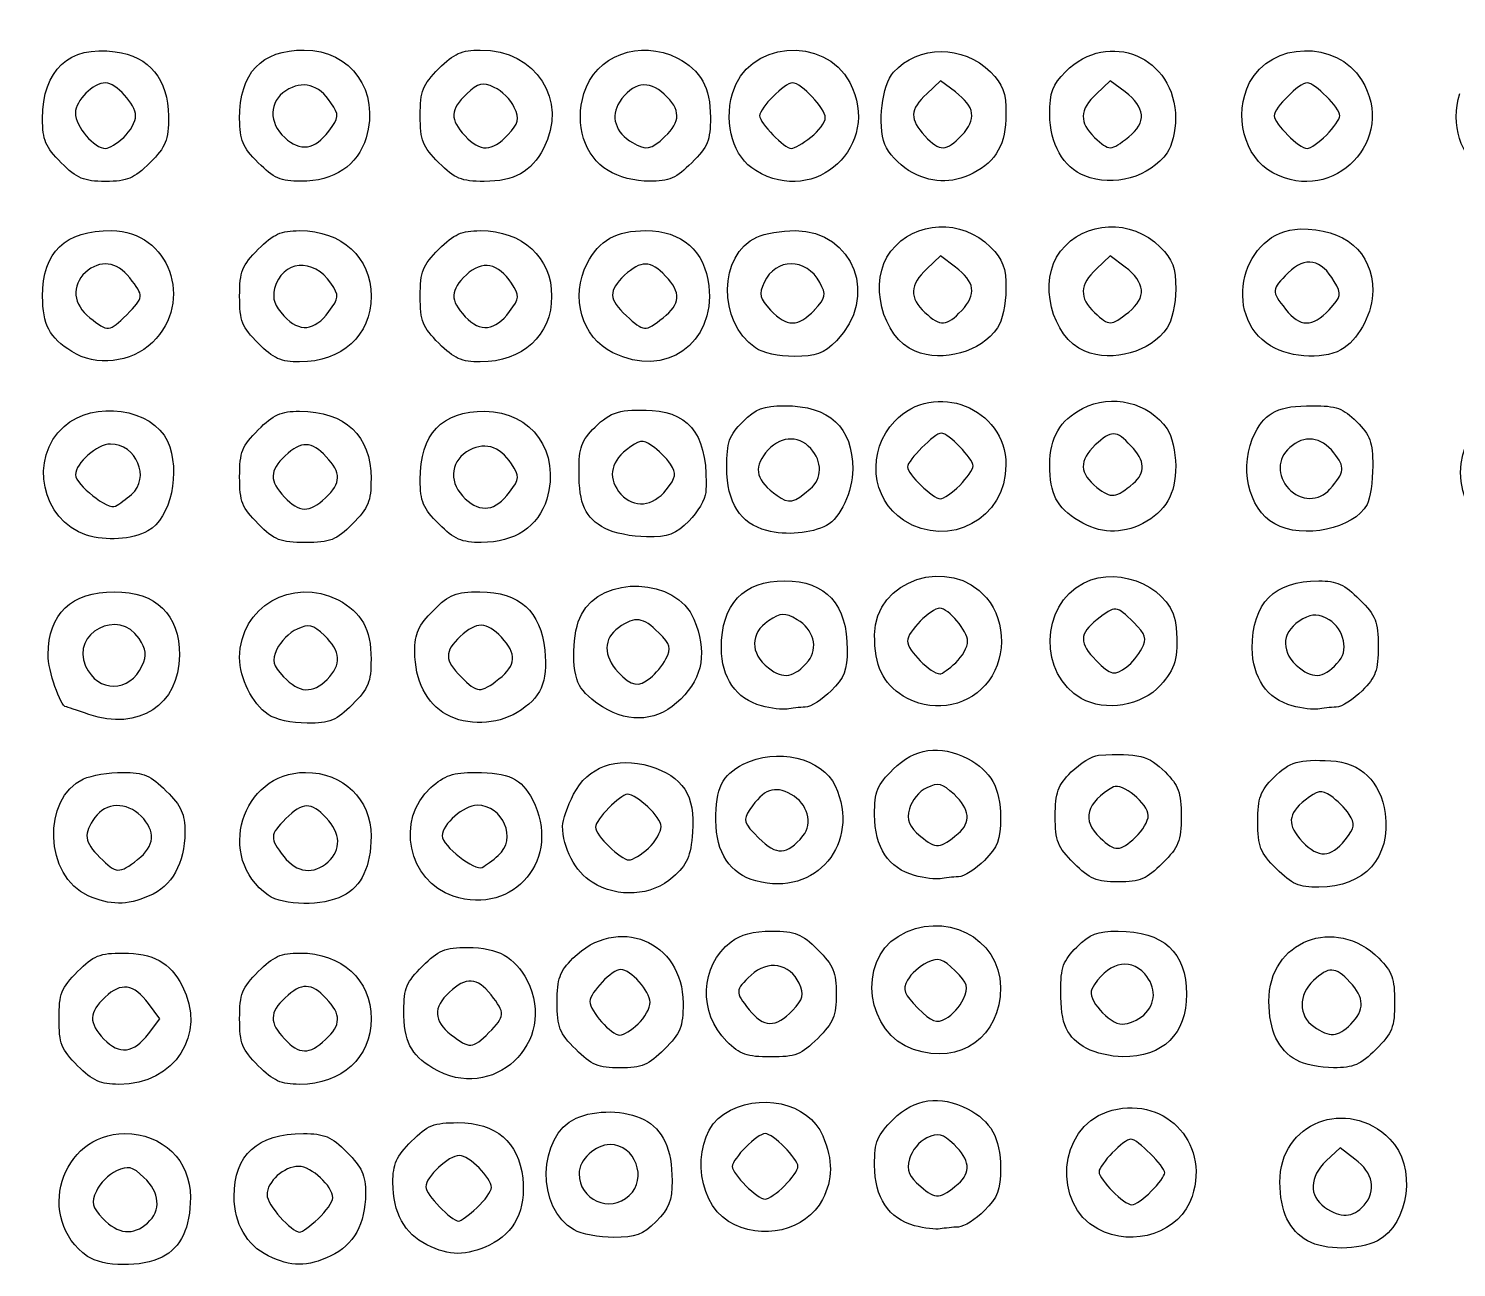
# Model space of a CAD drawing. Extents: x -1 to 2559, y 1 to 1442.
# Drawn here: x 1739.4 to 2087.2, y 440.7 to 742.6 of the extents above; entities that cross this region are included whole.
import ezdxf

# ---------------------------------------------------------------- set-up
doc = ezdxf.new("R2010")
doc.units = 0
doc.layers.get('0').update_dxf_attribs({"linetype": 'CONTINUOUS'})
doc.layers.add('IMAGE', color=7, linetype='CONTINUOUS')

# ---------------------------------------------------------------- blocks, each defined once
blk = doc.blocks.new('wave')
at = {"layer": 'IMAGE', "color": 7}
for points in [[(1062.25, -882.84), (1058.6, -880.12), (1055.25, -883.27)], [(1103.58, -882.83), (1099.93, -880.12), (1096.58, -883.27)], [(1050.86, -901.94), (1050.86, -901.94)], [(1062.25, -925.51), (1058.6, -922.79), (1055.25, -925.93)], [(1103.58, -925.5), (1099.93, -922.79), (1096.58, -925.93)], [(1027.89, -935.96), (1027.89, -935.95)], [(1026.44, -1021.43), (1026.44, -1021.43)], [(1155.82, -1021.37), (1155.82, -1021.37)], [(988.01, -1025.57), (988.01, -1025.57)], [(850.98, -1078.66), (850.98, -1078.66)], [(865.69, -1112.28), (868.42, -1108.62), (865.68, -1104.95)], [(1158.56, -1109.95), (1158.56, -1109.95)], [(1159.58, -1142.83), (1155.93, -1140.12), (1152.58, -1143.27)], [(1006.97, -1158.01), (1006.97, -1158.01)], [(933.49, -1163.72), (933.49, -1163.72)], [(1148.04, -1162.75), (1148.04, -1162.76)], [(894.83, -1166.39), (894.83, -1166.39)]]:
    blk.add_lwpolyline(points, dxfattribs=at)
for points in [[(909.63, -892.36), (909.63, -892.36)], [(953.22, -893.3), (953.22, -893.3)], [(991.48, -893.72), (991.48, -893.72)], [(1027.05, -893.85), (1027.05, -893.85)], [(1063.78, -893.4), (1063.78, -893.4)], [(1104.46, -893.8), (1104.46, -893.8)], [(1152.62, -893.34), (1152.62, -893.34)], [(859.65, -893.9), (859.65, -893.9)], [(844.43, -900.08), (844.43, -900.08)], [(892.43, -900.08), (892.43, -900.08)], [(936.43, -900.08), (936.43, -900.08)], [(977.64, -902.01), (977.64, -902.01)], [(1013.63, -902.01), (1013.63, -902.01)], [(1093.75, -903.31), (1093.75, -903.31)], [(1139.58, -902.53), (1139.58, -902.53)], [(860.38, -937.1), (860.38, -937.1)], [(909.63, -936.36), (909.63, -936.36)], [(953.63, -936.36), (953.63, -936.36)], [(991.05, -937.85), (991.05, -937.85)], [(1063.78, -936.07), (1063.78, -936.07)], [(1104.46, -936.46), (1104.46, -936.46)], [(1153.3, -935.88), (1153.3, -935.88)], [(892.43, -944.08), (892.43, -944.08)], [(936.43, -944.08), (936.43, -944.08)], [(1013.52, -945.2), (1013.52, -945.2)], [(1052.41, -945.98), (1052.41, -945.98)], [(1093.75, -945.98), (1093.75, -945.98)], [(1139.03, -944.71), (1139.03, -944.71)], [(846.98, -946.09), (846.98, -946.09)], [(978.83, -946.39), (978.83, -946.39)], [(953.63, -980.36), (953.63, -980.36)], [(991.82, -979.74), (991.82, -979.74)], [(1026.9, -979.54), (1026.9, -979.54)], [(1063.29, -978.68), (1063.29, -978.68)], [(1105.56, -978.21), (1105.56, -978.21)], [(1153.49, -979.62), (1153.49, -979.62)], [(861.56, -980.87), (861.56, -980.87)], [(908.81, -981.72), (908.81, -981.72)], [(1049.64, -987.18), (1049.64, -987.18)], [(1092.31, -987.35), (1092.31, -987.35)], [(850.59, -990.78), (850.59, -990.78)], [(892.43, -988.08), (892.43, -988.08)], [(936.43, -988.08), (936.43, -988.08)], [(976.93, -989.2), (976.93, -989.2)], [(1016.31, -989.72), (1016.31, -989.72)], [(1140.04, -988.09), (1140.04, -988.09)], [(1062.31, -1021.9), (1062.31, -1021.9)], [(864.15, -1022.59), (864.15, -1022.59)], [(909.23, -1025.95), (909.23, -1025.95)], [(951.05, -1025.85), (951.05, -1025.85)], [(1104.01, -1022.91), (1104.01, -1022.91)], [(976.31, -1032.68), (976.31, -1032.68)], [(1014.98, -1032.39), (1014.98, -1032.39)], [(1049.53, -1030.02), (1049.53, -1030.02)], [(1092.91, -1030.6), (1092.91, -1030.6)], [(1144.31, -1032.39), (1144.31, -1032.39)], [(851.18, -1034.5), (851.18, -1034.5)], [(894.85, -1034.53), (894.85, -1034.53)], [(938.25, -1034.53), (938.25, -1034.53)], [(1025.11, -1064.1), (1025.11, -1064.1)], [(1062.9, -1063.54), (1062.9, -1063.54)], [(987.48, -1067.05), (987.48, -1067.05)], [(1106.14, -1064.38), (1106.14, -1064.38)], [(1157.16, -1065.07), (1157.16, -1065.07)], [(863.05, -1069.85), (863.05, -1069.85)], [(909.46, -1070.41), (909.46, -1070.41)], [(950.9, -1068.87), (950.9, -1068.87)], [(1091.1, -1070.75), (1091.1, -1070.75)], [(1052.31, -1073.73), (1052.31, -1073.73)], [(1140.43, -1072.08), (1140.43, -1072.08)], [(973.74, -1075.4), (973.74, -1075.4)], [(1013.65, -1075.07), (1013.65, -1075.07)], [(894.85, -1078.53), (894.85, -1078.53)], [(939.94, -1078.8), (939.94, -1078.8)], [(1064.2, -1103.81), (1064.2, -1103.81)], [(1022.55, -1106.63), (1022.55, -1106.63)], [(1108.12, -1107.74), (1108.12, -1107.74)], [(865.69, -1112.28), (865.69, -1112.28)], [(948.62, -1112.01), (948.62, -1112.01)], [(984.98, -1109.9), (984.98, -1109.9)], [(908.81, -1113.72), (908.81, -1113.72)], [(969.76, -1116.08), (969.76, -1116.08)], [(1006.56, -1114.15), (1006.56, -1114.15)], [(1052.02, -1116.13), (1052.02, -1116.13)], [(1094.26, -1115.87), (1094.26, -1115.87)], [(1145.38, -1118.76), (1145.38, -1118.76)], [(848.43, -1120.08), (848.43, -1120.08)], [(892.43, -1120.08), (892.43, -1120.08)], [(934.98, -1120.68), (934.98, -1120.68)], [(1020.62, -1149.34), (1020.62, -1149.34)], [(1062.9, -1148.87), (1062.9, -1148.87)], [(1109.96, -1150.68), (1109.96, -1150.68)], [(945.7, -1154.68), (945.7, -1154.68)], [(982.79, -1151.74), (982.79, -1151.74)], [(1161.8, -1154.06), (1161.8, -1154.06)], [(907.04, -1157.35), (907.04, -1157.35)], [(865.46, -1158.41), (865.46, -1158.41)], [(969.38, -1160.09), (969.38, -1160.09)], [(1052.31, -1159.06), (1052.31, -1159.06)], [(1096.91, -1159.86), (1096.91, -1159.86)], [(850.85, -1166.53), (850.85, -1166.53)]]:
    blk.add_lwpolyline(points, close=True, dxfattribs=at)
for points in [[(1007.91, -883.22), (1011.32, -870.58), (1030.46, -868.81), (1036.54, -880.57)], [(1089.06, -877.91), (1099.59, -867.39), (1115.88, -874.31), (1115.89, -889.32)], [(839.9, -889.35), (839.9, -877.42), (846.3, -871.51), (857.59, -873.03)], [(887.9, -889.35), (887.9, -878.14), (893.1, -872.61), (903.63, -872.62)], [(903.63, -872.62), (915.05, -872.63), (922.11, -882.64), (918.7, -894.01)], [(936.43, -877.15), (940.13, -873.45), (941.98, -872.62), (946.5, -872.62)], [(946.5, -872.62), (960.15, -872.62), (967.99, -884.83), (961.9, -896.6)], [(971.76, -883.22), (974.52, -874), (985.41, -869.88), (994.55, -874.61)], [(1047.17, -878.02), (1053.19, -871.37), (1064.15, -871.33), (1070.76, -877.94)], [(1133.92, -880.57), (1139.13, -870.49), (1155.14, -870.09), (1161.19, -879.89)], [(857.59, -873.03), (865.89, -874.14), (870.56, -879.81), (870.56, -888.77)], [(994.55, -874.61), (1000.27, -877.57), (1002.56, -881.7), (1002.56, -889.05)], [(910.14, -885.46), (907.2, -880.98), (903.18, -879.91), (899.16, -882.54)], [(931.9, -888.62), (931.9, -882.51), (932.44, -881.14), (936.43, -877.15)], [(991.34, -883.39), (987.55, -879.82), (983.56, -880.52), (980.43, -885.29)], [(1045.08, -895.62), (1043.21, -890.76), (1044.35, -881.13), (1047.17, -878.02)], [(1070.76, -877.94), (1073.9, -881.08), (1074.56, -882.88), (1074.56, -888.22)], [(1085.23, -888.33), (1085.23, -882.86), (1085.88, -881.1), (1089.06, -877.91)], [(1161.19, -879.89), (1170.08, -894.27), (1154.48, -910.61), (1139.58, -902.53)], [(855.28, -880.62), (852.19, -880.62), (847.9, -884.9), (847.9, -887.97)], [(862.56, -888.62), (862.56, -885.91), (857.74, -880.62), (855.28, -880.62)], [(899.16, -882.54), (895.04, -885.24), (894.91, -890.26), (898.87, -893.95)], [(943.22, -883.29), (939.14, -887.13), (939.04, -889.53), (942.8, -893.53)], [(949.9, -881.71), (947, -880.39), (946.08, -880.61), (943.22, -883.29)], [(954.8, -886.61), (953.96, -884.76), (951.75, -882.55), (949.9, -881.71)], [(977.64, -902.01), (971.89, -898.51), (969.48, -890.81), (971.76, -883.22)], [(991.48, -893.72), (995.42, -890.02), (995.38, -887.18), (991.34, -883.39)], [(1013.63, -902.01), (1008.12, -898.64), (1005.81, -891.05), (1007.91, -883.22)], [(1036.54, -880.57), (1044.41, -895.79), (1028.25, -910.92), (1013.63, -902.01)], [(1022.56, -880.62), (1020.68, -880.62), (1014.56, -886.73), (1014.56, -888.62)], [(1030.56, -889.13), (1030.56, -886.85), (1024.71, -880.62), (1022.56, -880.62)], [(1055.25, -883.27), (1051.14, -887.13), (1051.03, -889.52), (1054.8, -893.53)], [(1063.78, -893.4), (1067.48, -889.47), (1067.04, -886.42), (1062.25, -882.84)], [(1096.58, -883.27), (1092.46, -887.14), (1092.33, -890.34), (1096.15, -893.9)], [(1104.46, -893.8), (1108.87, -890.33), (1108.56, -886.54), (1103.58, -882.83)], [(1139.58, -902.53), (1132.51, -898.69), (1129.86, -888.42), (1133.92, -880.57)], [(1147.9, -880.62), (1146.01, -880.62), (1139.9, -886.73), (1139.9, -888.62)], [(1155.9, -888.62), (1155.9, -886.73), (1149.78, -880.62), (1147.9, -880.62)], [(1190.97, -902.01), (1185.23, -898.51), (1182.82, -890.81), (1185.09, -883.22)], [(909.63, -892.36), (912.14, -888.99), (912.17, -888.56), (910.14, -885.46)], [(953.22, -893.3), (955.91, -890.43), (956.12, -889.51), (954.8, -886.61)], [(980.43, -885.29), (978.14, -888.8), (979.39, -892.74), (983.58, -895.18)], [(844.43, -900.08), (840.57, -896.23), (839.9, -894.62), (839.9, -889.35)], [(847.9, -887.97), (847.9, -891.22), (852.48, -896.62), (855.23, -896.62)], [(859.65, -893.9), (861.25, -892.4), (862.56, -890.03), (862.56, -888.62)], [(870.56, -888.77), (870.56, -894.7), (870, -896.12), (866.03, -900.08)], [(892.43, -900.08), (888.57, -896.23), (887.9, -894.62), (887.9, -889.35)], [(936.43, -900.08), (932.44, -896.09), (931.9, -894.72), (931.9, -888.62)], [(1002.56, -889.05), (1002.56, -894.66), (1001.95, -896.17), (998.03, -900.08)], [(1014.56, -888.62), (1014.56, -890.37), (1020.62, -896.62), (1022.32, -896.62)], [(1027.05, -893.85), (1028.98, -892.33), (1030.56, -890.21), (1030.56, -889.13)], [(1074.56, -888.22), (1074.56, -895.53), (1072.26, -899.67), (1066.55, -902.62)], [(1093.75, -903.31), (1088.49, -901.19), (1085.23, -895.45), (1085.23, -888.33)], [(1115.89, -889.32), (1115.89, -892.27), (1114.96, -896.03), (1113.82, -897.66)], [(1139.9, -888.62), (1139.9, -890.5), (1146.01, -896.62), (1147.9, -896.62)], [(1152.62, -893.34), (1154.42, -891.54), (1155.9, -889.42), (1155.9, -888.62)], [(898.87, -893.95), (902.64, -897.46), (906.23, -896.93), (909.63, -892.36)], [(942.8, -893.53), (946.52, -897.49), (949.33, -897.43), (953.22, -893.3)], [(983.58, -895.18), (986.95, -897.15), (988.04, -896.94), (991.48, -893.72)], [(1022.32, -896.62), (1022.99, -896.62), (1025.12, -895.37), (1027.05, -893.85)], [(1054.8, -893.53), (1058.46, -897.43), (1060.02, -897.41), (1063.78, -893.4)], [(1096.15, -893.9), (1099.77, -897.27), (1100.05, -897.26), (1104.46, -893.8)], [(1147.9, -896.62), (1148.7, -896.62), (1150.82, -895.14), (1152.62, -893.34)], [(855.23, -896.62), (856.05, -896.62), (858.04, -895.39), (859.65, -893.9)], [(918.7, -894.01), (916.68, -900.76), (910.9, -904.6), (902.76, -904.61)], [(961.9, -896.6), (958.95, -902.32), (954.81, -904.62), (947.47, -904.62)], [(1050.86, -901.94), (1048.46, -900.48), (1045.86, -897.63), (1045.08, -895.62)], [(855.23, -904.62), (849.88, -904.62), (848.3, -903.95), (844.43, -900.08)], [(866.03, -900.08), (862.16, -903.95), (860.58, -904.62), (855.23, -904.62)], [(902.76, -904.61), (897.94, -904.61), (896.2, -903.85), (892.43, -900.08)], [(947.47, -904.62), (941.85, -904.62), (940.35, -904), (936.43, -900.08)], [(998.03, -900.08), (994.26, -903.85), (992.52, -904.62), (987.7, -904.61)], [(1113.82, -897.66), (1109.67, -903.58), (1100.68, -906.11), (1093.75, -903.31)], [(987.7, -904.61), (984.3, -904.61), (980.13, -903.53), (977.64, -902.01)], [(1066.55, -902.62), (1061.29, -905.34), (1056.07, -905.12), (1050.86, -901.94)], [(1046.52, -921.64), (1052.46, -914.09), (1063.77, -913.61), (1070.76, -920.61)], [(1087.85, -921.64), (1093.79, -914.09), (1105.1, -913.61), (1112.1, -920.61)], [(839.9, -932.64), (839.9, -921.76), (845.3, -916.62), (856.73, -916.62)], [(856.73, -916.62), (870.66, -916.62), (876.98, -933.97), (866.65, -943.87)], [(892.43, -921.15), (896.13, -917.45), (897.98, -916.62), (902.5, -916.62)], [(902.5, -916.62), (912.84, -916.62), (919.9, -923.1), (919.9, -932.62)], [(936.43, -921.15), (940.13, -917.45), (941.98, -916.62), (946.5, -916.62)], [(946.5, -916.62), (956.84, -916.62), (963.9, -923.1), (963.9, -932.62)], [(972.56, -924.63), (975.49, -918.95), (979.66, -916.62), (986.84, -916.62)], [(986.84, -916.62), (995.62, -916.62), (1001.21, -921.53), (1002.18, -930.1)], [(1013.52, -945.2), (1004.3, -938.74), (1004.51, -922.47), (1013.86, -918.21)], [(1013.86, -918.21), (1015.78, -917.33), (1019.98, -916.62), (1023.19, -916.62)], [(1023.19, -916.62), (1037.51, -916.62), (1043.68, -933.04), (1033.26, -943.45)], [(1139.03, -944.71), (1126.86, -937.29), (1132.1, -916.53), (1146.22, -916.22)], [(1146.22, -916.22), (1157.01, -915.98), (1163.9, -921.85), (1163.9, -931.28)], [(887.9, -932.62), (887.9, -926.51), (888.44, -925.14), (892.43, -921.15)], [(931.9, -932.62), (931.9, -926.51), (932.44, -925.14), (936.43, -921.15)], [(1052.41, -945.98), (1044.3, -942.7), (1040.92, -928.76), (1046.52, -921.64)], [(1070.76, -920.61), (1073.9, -923.74), (1074.56, -925.55), (1074.56, -930.88)], [(1093.75, -945.98), (1085.63, -942.7), (1082.26, -928.76), (1087.85, -921.64)], [(1112.1, -920.61), (1115.23, -923.74), (1115.9, -925.55), (1115.9, -930.88)], [(861.13, -928.13), (857.97, -924.11), (853.88, -923.62), (850.33, -926.82)], [(910.14, -929.46), (905.99, -923.14), (898.14, -923.86), (896.42, -930.73)], [(954.14, -929.46), (950.9, -924.52), (946.96, -923.78), (943.12, -927.39)], [(978.83, -946.39), (971.17, -942.61), (968.34, -932.79), (972.56, -924.63)], [(991.66, -927.7), (988.05, -923.85), (985.59, -923.81), (981.65, -927.51)], [(1029.21, -929.25), (1025.95, -923.16), (1018.44, -923.16), (1015.66, -929.26)], [(1154.53, -929.02), (1151.43, -923.58), (1147.4, -922.81), (1143.33, -926.88)], [(850.33, -926.82), (846.86, -929.97), (847.31, -934.63), (851.41, -937.85)], [(860.38, -937.1), (864.61, -932.87), (864.64, -932.58), (861.13, -928.13)], [(943.12, -927.39), (939.12, -931.14), (939.06, -933.55), (942.85, -937.59)], [(981.65, -927.51), (977.66, -931.26), (977.76, -933.33), (982.09, -937.35)], [(991.05, -937.85), (995.32, -934.49), (995.49, -931.77), (991.66, -927.7)], [(1055.25, -925.93), (1051.13, -929.8), (1051, -933.01), (1054.81, -936.56)], [(1063.78, -936.07), (1067.48, -932.13), (1067.04, -929.08), (1062.25, -925.51)], [(1096.58, -925.93), (1092.46, -929.8), (1092.33, -933.01), (1096.15, -936.56)], [(1104.46, -936.46), (1108.87, -932.99), (1108.56, -929.21), (1103.58, -925.5)], [(1143.33, -926.88), (1139.19, -931.02), (1139.16, -931.32), (1142.66, -935.77)], [(896.42, -930.73), (895.79, -933.2), (896.4, -934.98), (898.68, -937.41)], [(909.63, -936.36), (912.14, -932.99), (912.17, -932.56), (910.14, -929.46)], [(953.63, -936.36), (956.14, -932.99), (956.17, -932.56), (954.14, -929.46)], [(1002.18, -930.1), (1003.76, -944.19), (991.59, -952.67), (978.83, -946.39)], [(1015.66, -929.26), (1014.33, -932.18), (1014.55, -933.1), (1017.24, -935.97)], [(1027.89, -935.95), (1030.71, -932.95), (1030.84, -932.3), (1029.21, -929.25)], [(1074.56, -930.88), (1074.56, -934.59), (1073.67, -938.63), (1072.48, -940.33)], [(1115.9, -930.88), (1115.9, -934.59), (1115.01, -938.63), (1113.82, -940.33)], [(1153.3, -935.88), (1156.27, -932.72), (1156.35, -932.22), (1154.53, -929.02)], [(1163.9, -931.28), (1163.9, -936.4), (1160.87, -942.45), (1156.94, -945.2)], [(846.98, -946.09), (841.58, -942.7), (839.9, -939.5), (839.9, -932.64)], [(892.43, -944.08), (888.44, -940.09), (887.9, -938.72), (887.9, -932.62)], [(919.9, -932.62), (919.9, -942.13), (912.84, -948.62), (902.5, -948.62)], [(936.43, -944.08), (932.44, -940.09), (931.9, -938.72), (931.9, -932.62)], [(963.9, -932.62), (963.9, -942.13), (956.84, -948.62), (946.5, -948.62)], [(851.41, -937.85), (855.86, -941.36), (856.15, -941.33), (860.38, -937.1)], [(898.68, -937.41), (902.49, -941.46), (906.1, -941.11), (909.63, -936.36)], [(942.85, -937.59), (946.5, -941.47), (950.14, -941.06), (953.63, -936.36)], [(982.09, -937.35), (986.37, -941.31), (986.63, -941.33), (991.05, -937.85)], [(1017.24, -935.97), (1021.19, -940.16), (1023.94, -940.16), (1027.89, -935.96)], [(1054.81, -936.56), (1058.58, -940.07), (1060.1, -939.99), (1063.78, -936.07)], [(1096.15, -936.56), (1099.77, -939.93), (1100.05, -939.93), (1104.46, -936.46)], [(1142.66, -935.77), (1146.14, -940.19), (1149.22, -940.22), (1153.3, -935.88)], [(1072.48, -940.33), (1068.33, -946.25), (1059.35, -948.78), (1052.41, -945.98)], [(1113.82, -940.33), (1109.67, -946.25), (1100.68, -948.78), (1093.75, -945.98)], [(866.65, -943.87), (861.44, -948.86), (852.92, -949.82), (846.98, -946.09)], [(902.5, -948.62), (897.98, -948.62), (896.13, -947.78), (892.43, -944.08)], [(946.5, -948.62), (941.98, -948.62), (940.13, -947.78), (936.43, -944.08)], [(1022.96, -947.28), (1019.26, -947.28), (1015.22, -946.39), (1013.52, -945.2)], [(1033.26, -943.45), (1030.1, -946.62), (1028.31, -947.28), (1022.96, -947.28)], [(1156.94, -945.2), (1152.88, -948.05), (1144.11, -947.81), (1139.03, -944.71)], [(1047.49, -963.01), (1057.13, -952.95), (1074.54, -959.82), (1074.56, -973.68)], [(1093.24, -959.94), (1100.32, -956.28), (1109.29, -958.44), (1113.82, -964.9)], [(845.12, -964.33), (852.33, -957.88), (866.66, -959.92), (870.3, -967.91)], [(1010.46, -963.18), (1013.65, -960), (1015.49, -959.28), (1020.53, -959.28)], [(1020.53, -959.28), (1031.6, -959.28), (1037.23, -964.5), (1037.23, -974.74)], [(1085.23, -973.67), (1085.23, -967.05), (1087.71, -962.81), (1093.24, -959.94)], [(1135.24, -965.92), (1137.92, -960.75), (1141.01, -959.28), (1149.24, -959.28)], [(1149.24, -959.28), (1155.05, -959.28), (1156.7, -959.88), (1160, -963.18)], [(892.43, -965.15), (896.13, -961.45), (897.98, -960.62), (902.5, -960.62)], [(902.5, -960.62), (913.59, -960.62), (919.9, -966.57), (919.9, -977.05)], [(931.9, -977.35), (931.9, -966.14), (937.1, -960.61), (947.63, -960.62)], [(947.63, -960.62), (959.05, -960.63), (966.11, -970.64), (962.7, -982.01)], [(974.46, -964.51), (978.26, -960.71), (980.6, -960.03), (988.35, -960.44)], [(988.35, -960.44), (997.99, -960.97), (1002.21, -967.4), (1001.42, -980.39)], [(1006.56, -974.33), (1006.56, -968.09), (1007.11, -966.53), (1010.46, -963.18)], [(1049.64, -987.18), (1041.64, -982.05), (1040.58, -970.22), (1047.49, -963.01)], [(1160, -963.18), (1163.3, -966.48), (1163.9, -968.13), (1163.9, -973.93)], [(1192.19, -989.2), (1181.48, -981.7), (1183.72, -964.11), (1195.83, -960.48)], [(850.59, -990.78), (839.61, -987.2), (836.48, -972.05), (845.12, -964.33)], [(887.9, -976.62), (887.9, -970.51), (888.44, -969.14), (892.43, -965.15)], [(970.56, -975.27), (970.56, -969.47), (971.16, -967.81), (974.46, -964.51)], [(1027.02, -969.72), (1023.89, -966.26), (1019.22, -966.7), (1016.02, -970.76)], [(1058.81, -965.95), (1057.23, -965.95), (1050.56, -972.62), (1050.56, -974.19)], [(1066.56, -973.95), (1066.56, -972.19), (1060.51, -965.95), (1058.81, -965.95)], [(1105, -969.04), (1101.41, -965.21), (1100.21, -965.19), (1096.32, -968.85)], [(1113.82, -964.9), (1114.96, -966.54), (1115.9, -970.6), (1115.9, -973.95)], [(1140.04, -988.09), (1133.5, -984.46), (1131.18, -973.78), (1135.24, -965.92)], [(1154.45, -970.77), (1151.31, -966.78), (1147.2, -966.29), (1143.67, -969.49)], [(856.41, -968.62), (853.2, -968.62), (847.9, -973.27), (847.9, -976.08)], [(861.56, -980.87), (866.22, -976.87), (862.75, -968.62), (856.41, -968.62)], [(870.3, -967.91), (873.63, -975.21), (871.11, -986.8), (865.55, -989.78)], [(909, -971.7), (905.38, -967.85), (902.93, -967.81), (898.98, -971.51)], [(954.14, -973.46), (951.2, -968.98), (947.18, -967.91), (943.16, -970.54)], [(982.11, -970.02), (978.06, -973.2), (977.56, -977.29), (980.77, -980.84)], [(988.34, -969.02), (986, -967.47), (985.18, -967.6), (982.11, -970.02)], [(992.82, -973.5), (991.84, -972.02), (989.82, -970.01), (988.34, -969.02)], [(1026.9, -979.54), (1029.83, -977.02), (1029.89, -972.88), (1027.02, -969.72)], [(1096.32, -968.85), (1092.29, -972.63), (1092.41, -975.78), (1096.72, -979.17)], [(1105.56, -978.21), (1108.68, -975.53), (1108.5, -972.77), (1105, -969.04)], [(1143.67, -969.49), (1140.64, -972.23), (1140.54, -976.31), (1143.44, -979.51)], [(898.98, -971.51), (895.14, -975.13), (895.09, -977.59), (898.8, -981.53)], [(908.81, -981.72), (912.66, -978.1), (912.7, -975.65), (909, -971.7)], [(943.16, -970.54), (939.04, -973.24), (938.91, -978.26), (942.87, -981.95)], [(953.63, -980.36), (956.14, -976.99), (956.17, -976.56), (954.14, -973.46)], [(991.82, -979.74), (994.24, -976.66), (994.38, -975.84), (992.82, -973.5)], [(1016.02, -970.76), (1012.96, -974.65), (1013.76, -977.63), (1018.79, -981.16)], [(1074.56, -973.68), (1074.57, -986.79), (1060.73, -994.28), (1049.64, -987.18)], [(1092.31, -987.35), (1086.87, -984.03), (1085.23, -980.86), (1085.23, -973.67)], [(1153.49, -979.62), (1157.11, -975.4), (1157.23, -974.3), (1154.45, -970.77)], [(847.9, -976.08), (847.9, -978.51), (855.88, -984.77), (857.68, -983.76)], [(892.43, -988.08), (888.44, -984.09), (887.9, -982.72), (887.9, -976.62)], [(919.9, -977.05), (919.9, -982.66), (919.28, -984.17), (915.36, -988.08)], [(936.43, -988.08), (932.57, -984.23), (931.9, -982.62), (931.9, -977.35)], [(976.93, -989.2), (972.01, -986.53), (970.56, -983.37), (970.56, -975.27)], [(1016.31, -989.72), (1009.77, -987.97), (1006.56, -982.91), (1006.56, -974.33)], [(1037.23, -974.74), (1037.23, -980.16), (1034.22, -986.66), (1030.88, -988.44)], [(1050.56, -974.19), (1050.56, -975.9), (1056.81, -981.95), (1058.56, -981.95)], [(1063.29, -978.68), (1065.09, -976.88), (1066.56, -974.75), (1066.56, -973.95)], [(1115.9, -973.95), (1115.9, -980.84), (1113.48, -985.06), (1107.88, -987.96)], [(1163.9, -973.93), (1163.9, -977.71), (1163.28, -981.95), (1162.52, -983.36)], [(942.87, -981.95), (946.64, -985.46), (950.23, -984.93), (953.63, -980.36)], [(980.77, -980.84), (983.93, -984.33), (988.58, -983.87), (991.82, -979.74)], [(1001.42, -980.39), (1001.31, -982.09), (999.48, -985.24), (997.33, -987.39)], [(1018.79, -981.16), (1021.74, -983.23), (1022.86, -983), (1026.9, -979.54)], [(1058.56, -981.95), (1059.36, -981.95), (1061.49, -980.48), (1063.29, -978.68)], [(1096.72, -979.17), (1100.25, -981.94), (1101.35, -981.82), (1105.56, -978.21)], [(1143.44, -979.51), (1146.23, -982.59), (1150.89, -982.64), (1153.49, -979.62)], [(857.68, -983.76), (858.53, -983.27), (860.28, -981.98), (861.56, -980.87)], [(898.8, -981.53), (902.41, -985.38), (904.87, -985.42), (908.81, -981.72)], [(962.7, -982.01), (960.68, -988.76), (954.9, -992.6), (946.76, -992.61)], [(1162.52, -983.36), (1159.37, -989.26), (1146.89, -991.88), (1140.04, -988.09)], [(997.33, -987.39), (994.08, -990.64), (992.37, -991.27), (987, -991.23)], [(1107.88, -987.96), (1102.66, -990.66), (1097.41, -990.45), (1092.31, -987.35)], [(865.55, -989.78), (861.54, -991.92), (855.36, -992.34), (850.59, -990.78)], [(903.9, -992.62), (897.79, -992.62), (896.42, -992.08), (892.43, -988.08)], [(915.36, -988.08), (911.37, -992.08), (910, -992.62), (903.9, -992.62)], [(946.76, -992.61), (941.94, -992.61), (940.2, -991.85), (936.43, -988.08)], [(987, -991.23), (983.46, -991.2), (978.93, -990.29), (976.93, -989.2)], [(1030.88, -988.44), (1027.2, -990.41), (1020.93, -990.96), (1016.31, -989.72)], [(1042.56, -1015.09), (1042.56, -1001.72), (1061.01, -995.63), (1069.82, -1006.1)], [(1093.47, -1002.49), (1102.5, -997.82), (1115.54, -1004.05), (1116.05, -1013.28)], [(887.9, -1020.62), (887.9, -1008.34), (900.73, -1000.84), (911.88, -1006.61)], [(971.13, -1010.14), (976.17, -1000.4), (994.36, -1001.14), (998.55, -1011.26)], [(841.23, -1019.95), (841.23, -1010.02), (846.91, -1004.62), (857.36, -1004.62)], [(857.36, -1004.62), (867.59, -1004.62), (873.23, -1010.11), (873.23, -1020.08)], [(935.1, -1009.15), (939.06, -1005.18), (940.48, -1004.62), (946.41, -1004.62)], [(946.41, -1004.62), (956, -1004.62), (961.31, -1009.39), (962.22, -1018.83)], [(1005.23, -1018.37), (1005.23, -1007.59), (1010.54, -1001.95), (1020.69, -1001.95)], [(1020.69, -1001.95), (1030.73, -1001.95), (1035.9, -1007.67), (1035.9, -1018.78)], [(1092.91, -1030.6), (1082.58, -1024.78), (1082.91, -1007.95), (1093.47, -1002.49)], [(1134.56, -1018.37), (1134.56, -1007.31), (1139.85, -1001.95), (1150.76, -1001.95)], [(1150.76, -1001.95), (1155.13, -1001.95), (1157.03, -1002.82), (1160.7, -1006.48)], [(863.39, -1016), (858.5, -1008.54), (846.68, -1014.62), (850.36, -1022.71)], [(911.88, -1006.61), (917.6, -1009.57), (919.9, -1013.7), (919.9, -1021.05)], [(1058.49, -1008.62), (1056.28, -1008.62), (1050.56, -1014.38), (1050.56, -1016.62)], [(1065.23, -1016.62), (1065.23, -1014.22), (1060.51, -1008.62), (1058.49, -1008.62)], [(1069.82, -1006.1), (1074.78, -1012), (1074.65, -1021.66), (1069.52, -1027.39)], [(1105.68, -1012.1), (1101.49, -1007.9), (1101.19, -1007.88), (1096.74, -1011.38)], [(1160.7, -1006.48), (1164.68, -1010.47), (1165.23, -1011.85), (1165.23, -1017.92)], [(930.56, -1019.22), (930.56, -1014.7), (931.4, -1012.85), (935.1, -1009.15)], [(951.66, -1015.7), (948.05, -1011.85), (945.59, -1011.81), (941.65, -1015.51)], [(970.65, -1027.44), (968.64, -1023.68), (968.89, -1014.47), (971.13, -1010.14)], [(990.01, -1014.61), (986.14, -1010.74), (984.27, -1010.5), (980.19, -1013.36)], [(998.55, -1011.26), (1001.8, -1019.09), (1000.78, -1025.33), (995.36, -1030.75)], [(1016.72, -1011.73), (1012.16, -1014.71), (1012.16, -1019.58), (1016.7, -1023.16)], [(1023.72, -1011.41), (1020.57, -1009.65), (1019.84, -1009.68), (1016.72, -1011.73)], [(1026.44, -1021.43), (1028.96, -1018.4), (1027.65, -1013.61), (1023.72, -1011.41)], [(1096.74, -1011.38), (1092.37, -1014.82), (1092.32, -1017.16), (1096.5, -1021.34)], [(1107.65, -1018.43), (1108.93, -1016.01), (1108.64, -1015.05), (1105.68, -1012.1)], [(1145.95, -1011.79), (1141.5, -1014.71), (1141.53, -1019.61), (1146.04, -1023.16)], [(1152.58, -1011.05), (1150, -1009.87), (1148.65, -1010.02), (1145.95, -1011.79)], [(1155.82, -1021.37), (1158.24, -1018.46), (1156.47, -1012.82), (1152.58, -1011.05)], [(901.89, -1013.71), (900.04, -1014.55), (897.83, -1016.76), (896.99, -1018.61)], [(908.58, -1015.29), (905.72, -1012.61), (904.79, -1012.39), (901.89, -1013.71)], [(909.23, -1025.95), (912.79, -1022.38), (912.59, -1019.07), (908.58, -1015.29)], [(941.65, -1015.51), (937.72, -1019.2), (937.76, -1021.27), (941.84, -1025.34)], [(980.19, -1013.36), (976.44, -1015.99), (976.41, -1020.24), (980.13, -1024.2)], [(991.73, -1020.94), (993.12, -1018.33), (992.89, -1017.49), (990.01, -1014.61)], [(1049.53, -1030.02), (1044.51, -1026.87), (1042.56, -1022.69), (1042.56, -1015.09)], [(1116.05, -1013.28), (1116.48, -1021.02), (1115.86, -1023.28), (1112.19, -1027.39)], [(864.15, -1022.59), (865.3, -1020.06), (865.14, -1018.68), (863.39, -1016)], [(896.99, -1018.61), (895.67, -1021.51), (895.89, -1022.43), (898.58, -1025.3)], [(951.05, -1025.85), (955.32, -1022.49), (955.49, -1019.77), (951.66, -1015.7)], [(962.22, -1018.83), (962.98, -1026.77), (961.35, -1030.43), (955.48, -1034.02)], [(1014.98, -1032.39), (1008.88, -1030.75), (1005.23, -1025.5), (1005.23, -1018.37)], [(1035.9, -1018.78), (1035.9, -1023.68), (1035.16, -1025.56), (1032, -1028.72)], [(1050.56, -1016.62), (1050.56, -1018.85), (1056.28, -1024.62), (1058.49, -1024.62)], [(1062.31, -1021.9), (1063.92, -1020.4), (1065.23, -1018.03), (1065.23, -1016.62)], [(1104.01, -1022.91), (1105.18, -1022.01), (1106.81, -1020), (1107.65, -1018.43)], [(1144.31, -1032.39), (1138.21, -1030.75), (1134.56, -1025.5), (1134.56, -1018.37)], [(1165.23, -1017.92), (1165.23, -1023.77), (1164.64, -1025.41), (1161.33, -1028.72)], [(845.6, -1032.64), (844.25, -1032.54), (841.23, -1023.78), (841.23, -1019.95)], [(873.23, -1020.08), (873.23, -1032.13), (863.21, -1038.68), (851.18, -1034.5)], [(894.85, -1034.53), (890.92, -1031.78), (887.9, -1025.73), (887.9, -1020.62)], [(919.9, -1021.05), (919.9, -1026.66), (919.28, -1028.17), (915.36, -1032.08)], [(938.25, -1034.53), (933.49, -1031.95), (930.56, -1026.12), (930.56, -1019.22)], [(988.01, -1025.57), (989.18, -1024.68), (990.85, -1022.6), (991.73, -1020.94)], [(1016.7, -1023.16), (1020.34, -1026.02), (1023.03, -1025.54), (1026.44, -1021.43)], [(1058.49, -1024.62), (1058.99, -1024.62), (1060.71, -1023.39), (1062.31, -1021.9)], [(1096.5, -1021.34), (1100.19, -1025.03), (1101.02, -1025.2), (1104.01, -1022.91)], [(1146.04, -1023.16), (1149.69, -1026.03), (1152.36, -1025.54), (1155.82, -1021.37)], [(850.36, -1022.71), (853.37, -1029.3), (861.13, -1029.23), (864.15, -1022.59)], [(898.58, -1025.3), (902.35, -1029.31), (905.67, -1029.51), (909.23, -1025.95)], [(941.84, -1025.34), (945.82, -1029.32), (946.58, -1029.36), (951.05, -1025.85)], [(980.13, -1024.2), (983.38, -1027.66), (984.94, -1027.93), (988.01, -1025.57)], [(976.31, -1032.68), (973.98, -1031.26), (971.43, -1028.9), (970.65, -1027.44)], [(1032, -1028.72), (1029.86, -1030.86), (1027.01, -1032.66), (1025.67, -1032.72)], [(1069.52, -1027.39), (1064.59, -1032.91), (1055.95, -1034.05), (1049.53, -1030.02)], [(1112.19, -1027.39), (1107.68, -1032.43), (1098.79, -1033.91), (1092.91, -1030.6)], [(1161.33, -1028.72), (1159.19, -1030.86), (1156.34, -1032.66), (1155, -1032.72)], [(851.18, -1034.5), (848.28, -1033.48), (845.76, -1032.65), (845.6, -1032.64)], [(915.36, -1032.08), (911.45, -1036), (909.94, -1036.62), (904.33, -1036.62)], [(995.36, -1030.75), (989.98, -1036.13), (983.12, -1036.83), (976.31, -1032.68)], [(1021.23, -1033.18), (1020.13, -1033.37), (1017.32, -1033.02), (1014.98, -1032.39)], [(1025.67, -1032.72), (1024.33, -1032.77), (1022.33, -1032.98), (1021.23, -1033.18)], [(1150.56, -1033.18), (1149.46, -1033.37), (1146.65, -1033.02), (1144.31, -1032.39)], [(1155, -1032.72), (1153.66, -1032.77), (1151.66, -1032.98), (1150.56, -1033.18)], [(904.33, -1036.62), (900.59, -1036.62), (896.56, -1035.73), (894.85, -1034.53)], [(955.48, -1034.02), (950.46, -1037.08), (943.33, -1037.29), (938.25, -1034.53)], [(1010.54, -1046.63), (1018.6, -1042.46), (1029.87, -1045.11), (1032.97, -1051.91)], [(1047.1, -1047.82), (1052.23, -1042.68), (1058.5, -1041.8), (1065.22, -1045.27)], [(969.23, -1053.95), (972.64, -1047.26), (979.69, -1044.67), (987.83, -1047.1)], [(1003.9, -1060.35), (1003.9, -1052.4), (1005.4, -1049.28), (1010.54, -1046.63)], [(1065.22, -1045.27), (1070.93, -1048.23), (1073.23, -1052.37), (1073.23, -1059.68)], [(1090.46, -1048.51), (1092.6, -1046.37), (1095.6, -1044.54), (1097.13, -1044.45)], [(1097.13, -1044.45), (1106.91, -1043.86), (1109.27, -1044.46), (1113.33, -1048.51)], [(1139.79, -1049.85), (1143.6, -1046.04), (1145.94, -1045.36), (1153.68, -1045.78)], [(1153.68, -1045.78), (1161.01, -1046.17), (1165.82, -1050.84), (1166.92, -1058.62)], [(850.98, -1078.66), (840.39, -1074.06), (839.63, -1054.87), (849.86, -1050.21)], [(849.86, -1050.21), (851.78, -1049.33), (856.09, -1048.62), (859.43, -1048.62)], [(859.43, -1048.62), (864.55, -1048.62), (866.2, -1049.32), (870.03, -1053.15)], [(894.85, -1078.53), (881.96, -1069.5), (888.27, -1048.62), (903.9, -1048.62)], [(903.9, -1048.62), (913.21, -1048.62), (919.9, -1055.12), (919.9, -1064.18)], [(934.45, -1052.33), (937.83, -1049.31), (939.86, -1048.62), (945.34, -1048.62)], [(945.34, -1048.62), (953.45, -1048.62), (956.55, -1050.1), (959.22, -1055.26)], [(987.83, -1047.1), (995.83, -1049.5), (998.96, -1054.33), (998.23, -1063.17)], [(1042.56, -1058.97), (1042.56, -1053.22), (1043.16, -1051.75), (1047.1, -1047.82)], [(1086.56, -1059.31), (1086.56, -1053.46), (1087.16, -1051.82), (1090.46, -1048.51)], [(1113.33, -1048.51), (1116.64, -1051.82), (1117.23, -1053.46), (1117.23, -1059.31)], [(1135.9, -1060.65), (1135.9, -1054.8), (1136.49, -1053.15), (1139.79, -1049.85)], [(870.03, -1053.15), (873.73, -1056.85), (874.56, -1058.7), (874.56, -1063.22)], [(939.94, -1078.8), (928.94, -1075.19), (925.8, -1060.06), (934.45, -1052.33)], [(1022.24, -1053.99), (1018.16, -1051.71), (1015.51, -1052.68), (1012.21, -1057.65)], [(1032.97, -1051.91), (1039.33, -1065.86), (1028.33, -1079.05), (1013.65, -1075.07)], [(1055.28, -1052.35), (1053.46, -1053.18), (1051.56, -1055.48), (1051.06, -1057.47)], [(1061.91, -1053.96), (1059.07, -1051.29), (1058.11, -1051.06), (1055.28, -1052.35)], [(1100.74, -1052.17), (1094.06, -1055.94), (1092.91, -1060.3), (1097.48, -1064.56)], [(1109.23, -1059.15), (1109.23, -1056.27), (1102.81, -1051), (1100.74, -1052.17)], [(1153.68, -1054.36), (1151.34, -1052.8), (1150.52, -1052.94), (1147.44, -1055.36)], [(863.9, -1059.28), (860.36, -1055.74), (855.23, -1055.88), (852.64, -1059.58)], [(909, -1059.7), (905.31, -1055.78), (903.24, -1055.81), (899.17, -1059.89)], [(945.74, -1056.62), (942.53, -1056.62), (937.23, -1061.27), (937.23, -1064.08)], [(959.22, -1055.26), (966.53, -1069.41), (954.85, -1083.68), (939.94, -1078.8)], [(950.9, -1068.87), (955.56, -1064.87), (952.09, -1056.62), (945.74, -1056.62)], [(966.56, -1061.7), (966.56, -1060.31), (967.76, -1056.82), (969.23, -1053.95)], [(982.32, -1053.95), (980.62, -1053.95), (974.56, -1060.19), (974.56, -1061.95)], [(990.56, -1061.81), (990.56, -1059.52), (984.72, -1053.95), (982.32, -1053.95)], [(1025.11, -1064.1), (1027.65, -1061.03), (1026.3, -1056.26), (1022.24, -1053.99)], [(1062.9, -1063.54), (1066.13, -1060.76), (1065.81, -1057.63), (1061.91, -1053.96)], [(1147.44, -1055.36), (1143.14, -1058.74), (1142.97, -1061.45), (1146.8, -1065.53)], [(1158.16, -1058.84), (1157.17, -1057.36), (1155.16, -1055.34), (1153.68, -1054.36)], [(852.64, -1059.58), (849.79, -1063.64), (850.02, -1065.53), (853.84, -1069.34)], [(863.05, -1069.85), (867.24, -1066.55), (867.53, -1062.92), (863.9, -1059.28)], [(899.17, -1059.89), (895.19, -1063.87), (895.15, -1064.64), (898.66, -1069.1)], [(909.46, -1070.41), (912.71, -1067.47), (912.54, -1063.47), (909, -1059.7)], [(1013.65, -1075.07), (1007.31, -1073.35), (1003.9, -1068.2), (1003.9, -1060.35)], [(1012.21, -1057.65), (1010.44, -1060.31), (1010.61, -1060.87), (1014.39, -1064.65)], [(1052.31, -1073.73), (1045.96, -1072.02), (1042.56, -1066.87), (1042.56, -1058.97)], [(1051.06, -1057.47), (1050.34, -1060.37), (1050.87, -1061.68), (1053.79, -1064.2)], [(1073.23, -1059.68), (1073.23, -1065.06), (1072.57, -1066.81), (1069.33, -1070.05)], [(1091.1, -1070.75), (1087.11, -1066.76), (1086.56, -1065.39), (1086.56, -1059.31)], [(1106.14, -1064.38), (1107.84, -1062.79), (1109.23, -1060.43), (1109.23, -1059.15)], [(1117.23, -1059.31), (1117.23, -1065.39), (1116.68, -1066.76), (1112.7, -1070.75)], [(1140.43, -1072.08), (1136.44, -1068.09), (1135.9, -1066.72), (1135.9, -1060.65)], [(1166.92, -1058.62), (1168.42, -1069.29), (1161.85, -1076.6), (1150.76, -1076.61)], [(1157.16, -1065.07), (1159.58, -1062), (1159.71, -1061.18), (1158.16, -1058.84)], [(874.56, -1063.22), (874.56, -1070.69), (871.34, -1076.43), (865.85, -1078.72)], [(919.9, -1064.18), (919.9, -1071.51), (917.61, -1076.35), (913.04, -1078.72)], [(937.23, -1064.08), (937.23, -1066.51), (945.21, -1072.77), (947.01, -1071.76)], [(973.74, -1075.4), (969.72, -1072.95), (966.56, -1066.92), (966.56, -1061.7)], [(974.56, -1061.95), (974.56, -1063.93), (980.72, -1069.95), (982.75, -1069.95)], [(987.48, -1067.05), (989.17, -1065.46), (990.56, -1063.1), (990.56, -1061.81)], [(998.23, -1063.17), (997.74, -1069.21), (996.95, -1071.02), (993.41, -1074.17)], [(1014.39, -1064.65), (1018.68, -1068.94), (1021.2, -1068.81), (1025.11, -1064.1)], [(1053.79, -1064.2), (1057.44, -1067.33), (1058.58, -1067.25), (1062.9, -1063.54)], [(982.75, -1069.95), (983.65, -1069.95), (985.78, -1068.64), (987.48, -1067.05)], [(1097.48, -1064.56), (1101.16, -1067.99), (1102.33, -1067.97), (1106.14, -1064.38)], [(1146.8, -1065.53), (1150.59, -1069.57), (1153.73, -1069.43), (1157.16, -1065.07)], [(853.84, -1069.34), (857.82, -1073.32), (858.58, -1073.36), (863.05, -1069.85)], [(898.66, -1069.1), (901.82, -1073.12), (905.92, -1073.61), (909.46, -1070.41)], [(947.01, -1071.76), (947.86, -1071.27), (949.61, -1069.98), (950.9, -1068.87)], [(1069.33, -1070.05), (1067.19, -1072.2), (1064.34, -1074), (1063, -1074.05)], [(1101.9, -1075.28), (1096.55, -1075.28), (1094.97, -1074.62), (1091.1, -1070.75)], [(1112.7, -1070.75), (1108.83, -1074.62), (1107.25, -1075.28), (1101.9, -1075.28)], [(993.41, -1074.17), (988.27, -1078.77), (980.1, -1079.28), (973.74, -1075.4)], [(1058.56, -1074.51), (1057.46, -1074.71), (1054.65, -1074.35), (1052.31, -1073.73)], [(1063, -1074.05), (1061.66, -1074.11), (1059.66, -1074.31), (1058.56, -1074.51)], [(1150.76, -1076.61), (1145.94, -1076.61), (1144.2, -1075.85), (1140.43, -1072.08)], [(865.85, -1078.72), (860.24, -1081.06), (856.47, -1081.05), (850.98, -1078.66)], [(913.04, -1078.72), (908.17, -1081.23), (898.56, -1081.13), (894.85, -1078.53)], [(969.06, -1093.91), (979.84, -1083.14), (995.9, -1089.68), (995.9, -1104.85)], [(1048.28, -1088.57), (1059.26, -1081.87), (1073.23, -1088.82), (1073.23, -1100.98)], [(1138.61, -1104.38), (1138.5, -1089.7), (1154.81, -1083.32), (1165.4, -1093.91)], [(1007.59, -1089.9), (1009.89, -1088.1), (1012.98, -1087.28), (1017.54, -1087.28)], [(1017.54, -1087.28), (1023.29, -1087.28), (1024.76, -1087.88), (1028.7, -1091.82)], [(1052.02, -1116.13), (1040.58, -1112.32), (1038.19, -1094.72), (1048.28, -1088.57)], [(1091.79, -1091.18), (1094.98, -1088), (1096.82, -1087.28), (1101.86, -1087.28)], [(1101.86, -1087.28), (1112.88, -1087.28), (1118.56, -1092.5), (1118.56, -1102.62)], [(932.43, -1095.82), (936.35, -1091.9), (937.85, -1091.28), (943.47, -1091.28)], [(943.47, -1091.28), (950.81, -1091.28), (954.95, -1093.58), (957.9, -1099.3)], [(1006.56, -1114.15), (999.56, -1107.15), (1000.04, -1095.84), (1007.59, -1089.9)], [(1028.7, -1091.82), (1032.57, -1095.69), (1033.23, -1097.27), (1033.23, -1102.62)], [(1087.9, -1101.93), (1087.9, -1096.13), (1088.5, -1094.48), (1091.79, -1091.18)], [(848.43, -1097.15), (852.35, -1093.23), (853.85, -1092.62), (859.47, -1092.62)], [(859.47, -1092.62), (866.81, -1092.62), (870.95, -1094.91), (873.9, -1100.63)], [(892.43, -1097.15), (896.13, -1093.45), (897.98, -1092.62), (902.5, -1092.62)], [(902.5, -1092.62), (912.84, -1092.62), (919.9, -1099.1), (919.9, -1108.62)], [(965.23, -1104.65), (965.23, -1098.82), (965.83, -1097.15), (969.06, -1093.91)], [(1024.16, -1100), (1021.95, -1095.14), (1016.53, -1094.22), (1012.49, -1098.02)], [(1055.37, -1094.97), (1053.55, -1095.8), (1051.39, -1097.73), (1050.58, -1099.25)], [(1062.2, -1096.98), (1059.14, -1093.92), (1058.25, -1093.66), (1055.37, -1094.97)], [(1108.36, -1097.72), (1104.49, -1093.45), (1099.09, -1095.01), (1095.45, -1101.46)], [(1165.4, -1093.91), (1168.63, -1097.15), (1169.23, -1098.82), (1169.23, -1104.65)], [(843.9, -1108.62), (843.9, -1102.51), (844.44, -1101.14), (848.43, -1097.15)], [(887.9, -1108.62), (887.9, -1102.51), (888.44, -1101.14), (892.43, -1097.15)], [(927.9, -1106.57), (927.9, -1101.27), (928.57, -1099.68), (932.43, -1095.82)], [(949.13, -1102.8), (945.77, -1098.52), (943.05, -1098.36), (938.98, -1102.18)], [(980.73, -1096.62), (978.61, -1096.62), (973.23, -1102.22), (973.23, -1104.43)], [(987.9, -1104.62), (987.9, -1101.98), (983.09, -1096.62), (980.73, -1096.62)], [(1012.49, -1098.02), (1008.53, -1101.73), (1008.52, -1102.02), (1011.99, -1106.44)], [(1064.2, -1103.81), (1065.52, -1100.92), (1065.26, -1100.04), (1062.2, -1096.98)], [(1108.12, -1107.74), (1111.16, -1105), (1111.25, -1100.92), (1108.36, -1097.72)], [(1158.33, -1099.7), (1154.77, -1095.91), (1153.22, -1095.85), (1149.48, -1099.33)], [(865.68, -1104.95), (862.1, -1100.14), (859.05, -1099.69), (855.11, -1103.39)], [(873.9, -1100.63), (879.99, -1112.4), (872.15, -1124.62), (858.5, -1124.62)], [(909, -1103.7), (905.38, -1099.85), (902.93, -1099.81), (898.98, -1103.51)], [(938.98, -1102.18), (934.95, -1105.97), (935.08, -1109.11), (939.41, -1112.52)], [(957.9, -1099.3), (965.69, -1114.36), (949.46, -1129.51), (934.98, -1120.68)], [(1022.55, -1106.63), (1025.22, -1103.79), (1025.45, -1102.83), (1024.16, -1100)], [(1050.58, -1099.25), (1049.32, -1101.6), (1049.71, -1102.63), (1053.13, -1106.05)], [(1073.23, -1100.98), (1073.23, -1113.07), (1063.57, -1119.98), (1052.02, -1116.13)], [(1094.26, -1115.87), (1089.34, -1113.2), (1087.9, -1110.04), (1087.9, -1101.93)], [(1095.45, -1101.46), (1094.19, -1103.7), (1099.66, -1109.95), (1102.89, -1109.95)], [(1149.48, -1099.33), (1145.72, -1102.84), (1145.74, -1107.89), (1149.53, -1110.54)], [(1158.56, -1109.95), (1162, -1106.51), (1161.94, -1103.54), (1158.33, -1099.7)], [(855.11, -1103.39), (851.12, -1107.14), (851.06, -1109.55), (854.85, -1113.59)], [(898.98, -1103.51), (895.14, -1107.13), (895.09, -1109.59), (898.8, -1113.53)], [(908.81, -1113.72), (912.66, -1110.1), (912.7, -1107.65), (909, -1103.7)], [(948.62, -1112.01), (952.6, -1108.03), (952.65, -1107.26), (949.13, -1102.8)], [(969.76, -1116.08), (965.78, -1112.09), (965.23, -1110.72), (965.23, -1104.65)], [(973.23, -1104.43), (973.23, -1106.83), (978.39, -1112.62), (980.54, -1112.62)], [(984.98, -1109.9), (986.58, -1108.4), (987.9, -1106.03), (987.9, -1104.62)], [(995.9, -1104.85), (995.9, -1110.69), (995.32, -1112.13), (991.36, -1116.08)], [(1033.23, -1102.62), (1033.23, -1107.96), (1032.57, -1109.55), (1028.7, -1113.42)], [(1059.93, -1108.6), (1061.45, -1107.78), (1063.37, -1105.63), (1064.2, -1103.81)], [(1118.56, -1102.62), (1118.56, -1112.37), (1112.82, -1118), (1102.96, -1117.9)], [(1145.38, -1118.76), (1140.86, -1116.25), (1138.67, -1111.59), (1138.61, -1104.38)], [(1169.23, -1104.65), (1169.23, -1110.72), (1168.68, -1112.09), (1164.7, -1116.08)], [(848.43, -1120.08), (844.44, -1116.09), (843.9, -1114.72), (843.9, -1108.62)], [(892.43, -1120.08), (888.44, -1116.09), (887.9, -1114.72), (887.9, -1108.62)], [(919.9, -1108.62), (919.9, -1118.13), (912.84, -1124.62), (902.5, -1124.62)], [(934.98, -1120.68), (929.47, -1117.32), (927.9, -1114.19), (927.9, -1106.57)], [(1011.99, -1106.44), (1015.45, -1110.83), (1018.55, -1110.89), (1022.55, -1106.63)], [(1053.13, -1106.05), (1056.55, -1109.47), (1057.58, -1109.86), (1059.93, -1108.6)], [(1102.89, -1109.95), (1104.43, -1109.95), (1106.78, -1108.96), (1108.12, -1107.74)], [(854.85, -1113.59), (858.51, -1117.49), (862.14, -1117.05), (865.69, -1112.28)], [(939.41, -1112.52), (943.87, -1116.03), (944.64, -1115.99), (948.62, -1112.01)], [(980.54, -1112.62), (981.38, -1112.62), (983.37, -1111.39), (984.98, -1109.9)], [(1149.53, -1110.54), (1153.44, -1113.28), (1155.35, -1113.16), (1158.56, -1109.95)], [(898.8, -1113.53), (902.41, -1117.38), (904.87, -1117.42), (908.81, -1113.72)], [(980.56, -1120.62), (975.21, -1120.62), (973.63, -1119.95), (969.76, -1116.08)], [(991.36, -1116.08), (987.49, -1119.95), (985.91, -1120.62), (980.56, -1120.62)], [(1017.26, -1117.95), (1011.45, -1117.95), (1009.76, -1117.35), (1006.56, -1114.15)], [(1028.7, -1113.42), (1024.71, -1117.4), (1023.33, -1117.95), (1017.26, -1117.95)], [(1102.96, -1117.9), (1100.18, -1117.87), (1096.26, -1116.96), (1094.26, -1115.87)], [(1164.7, -1116.08), (1160.9, -1119.87), (1159.21, -1120.61), (1154.36, -1120.57)], [(1154.36, -1120.57), (1151.17, -1120.54), (1147.13, -1119.73), (1145.38, -1118.76)], [(858.5, -1124.62), (853.98, -1124.62), (852.13, -1123.78), (848.43, -1120.08)], [(902.5, -1124.62), (897.98, -1124.62), (896.13, -1123.78), (892.43, -1120.08)], [(1005.81, -1131.88), (1014.29, -1126.33), (1026.53, -1129.02), (1029.94, -1137.19)], [(1099.21, -1131.29), (1112.69, -1126.84), (1124.35, -1138.47), (1119.9, -1151.93)], [(1047.1, -1133.15), (1052.23, -1128.02), (1058.5, -1127.14), (1065.22, -1130.61)], [(1141.28, -1148.46), (1141.17, -1133.99), (1157.67, -1127.52), (1168.1, -1137.94)], [(969.38, -1160.09), (960.08, -1154.93), (960.39, -1137.19), (969.86, -1132.88)], [(969.86, -1132.88), (974.57, -1130.73), (981.89, -1130.87), (986.37, -1133.18)], [(986.37, -1133.18), (991.01, -1135.58), (993.23, -1140.41), (993.23, -1148.11)], [(1006.97, -1158.01), (998.66, -1152.94), (997.96, -1137.03), (1005.81, -1131.88)], [(1042.56, -1144.3), (1042.56, -1138.55), (1043.16, -1137.09), (1047.1, -1133.15)], [(1065.22, -1130.61), (1070.93, -1133.56), (1073.23, -1137.7), (1073.23, -1145.02)], [(1096.91, -1159.86), (1085.78, -1153.82), (1087.28, -1135.23), (1099.21, -1131.29)], [(850.85, -1166.53), (837.96, -1157.5), (844.27, -1136.62), (859.9, -1136.62)], [(859.9, -1136.62), (869.21, -1136.62), (875.9, -1143.12), (875.9, -1152.18)], [(886.56, -1151.95), (886.56, -1141.77), (892.23, -1136.62), (903.43, -1136.62)], [(903.43, -1136.62), (908.55, -1136.62), (910.2, -1137.32), (914.03, -1141.15)], [(929.76, -1138.48), (933.73, -1134.52), (935.14, -1133.95), (941.08, -1133.95)], [(941.08, -1133.95), (950.31, -1133.95), (955.86, -1138.69), (956.84, -1147.44)], [(1015.9, -1136.62), (1014.01, -1136.62), (1007.9, -1142.73), (1007.9, -1144.62)], [(1023.9, -1144.62), (1023.9, -1142.73), (1017.78, -1136.62), (1015.9, -1136.62)], [(1029.94, -1137.19), (1032.44, -1143.16), (1032.42, -1147.74), (1029.87, -1152.66)], [(1061.91, -1139.29), (1059.07, -1136.63), (1058.11, -1136.39), (1055.28, -1137.68)], [(925.23, -1148.55), (925.23, -1144.03), (926.06, -1142.18), (929.76, -1138.48)], [(978.13, -1139.28), (974.56, -1139.28), (970.56, -1143.03), (970.56, -1146.38)], [(982.79, -1151.74), (987.35, -1147.61), (984.24, -1139.28), (978.13, -1139.28)], [(1055.28, -1137.68), (1053.46, -1138.51), (1051.56, -1140.82), (1051.06, -1142.8)], [(1062.9, -1148.87), (1066.13, -1146.09), (1065.81, -1142.96), (1061.91, -1139.29)], [(1104.99, -1137.95), (1103.28, -1137.95), (1097.23, -1144.19), (1097.23, -1145.95)], [(1113.23, -1146.19), (1113.23, -1144.62), (1106.56, -1137.95), (1104.99, -1137.95)], [(1168.1, -1137.94), (1174.62, -1144.47), (1172.87, -1158.67), (1165.04, -1162.72)], [(914.03, -1141.15), (917.73, -1144.85), (918.56, -1146.7), (918.56, -1151.22)], [(941.42, -1141.95), (938.84, -1141.95), (933.23, -1147.18), (933.23, -1149.58)], [(949.23, -1149.77), (949.23, -1147.39), (943.79, -1141.95), (941.42, -1141.95)], [(1051.06, -1142.8), (1050.34, -1145.7), (1050.87, -1147.01), (1053.79, -1149.53)], [(1152.58, -1143.27), (1148.44, -1147.16), (1148.28, -1151.8), (1152.19, -1154.54)], [(1161.8, -1154.06), (1164.91, -1150.62), (1164.02, -1146.14), (1159.58, -1142.83)], [(857.89, -1145.71), (856.04, -1146.55), (853.83, -1148.76), (852.99, -1150.61)], [(864.58, -1147.29), (861.72, -1144.61), (860.79, -1144.39), (857.89, -1145.71)], [(865.46, -1158.41), (868.85, -1155.34), (868.5, -1150.98), (864.58, -1147.29)], [(902.28, -1144.62), (898.65, -1144.62), (894.56, -1148.29), (894.56, -1151.55)], [(910.56, -1152.26), (910.56, -1149.39), (905.4, -1144.62), (902.28, -1144.62)], [(956.84, -1147.44), (957.71, -1155.17), (954.9, -1160.85), (948.75, -1163.77)], [(970.56, -1146.38), (970.56, -1152.77), (978.03, -1156.05), (982.79, -1151.74)], [(1007.9, -1144.62), (1007.9, -1146.5), (1014.01, -1152.62), (1015.9, -1152.62)], [(1020.62, -1149.34), (1022.42, -1147.54), (1023.9, -1145.42), (1023.9, -1144.62)], [(1052.31, -1159.06), (1045.96, -1157.35), (1042.56, -1152.21), (1042.56, -1144.3)], [(1073.23, -1145.02), (1073.23, -1150.39), (1072.57, -1152.15), (1069.33, -1155.39)], [(1097.23, -1145.95), (1097.23, -1147.84), (1103.34, -1153.95), (1105.23, -1153.95)], [(1109.96, -1150.68), (1111.76, -1148.88), (1113.23, -1146.86), (1113.23, -1146.19)], [(852.99, -1150.61), (851.67, -1153.51), (851.89, -1154.43), (854.58, -1157.3)], [(918.56, -1151.22), (918.56, -1158.59), (915.67, -1163.79), (910.09, -1166.44)], [(933.49, -1163.72), (928.07, -1161.05), (925.23, -1155.83), (925.23, -1148.55)], [(933.23, -1149.58), (933.23, -1151.42), (939.47, -1157.95), (941.23, -1157.95)], [(945.7, -1154.68), (947.64, -1152.88), (949.23, -1150.67), (949.23, -1149.77)], [(993.23, -1148.11), (993.23, -1153.01), (992.49, -1154.89), (989.33, -1158.05)], [(1015.9, -1152.62), (1016.7, -1152.62), (1018.82, -1151.14), (1020.62, -1149.34)], [(1053.79, -1149.53), (1057.44, -1152.67), (1058.58, -1152.58), (1062.9, -1148.87)], [(1105.23, -1153.95), (1106.03, -1153.95), (1108.16, -1152.48), (1109.96, -1150.68)], [(1148.04, -1162.76), (1143.54, -1160.26), (1141.33, -1155.6), (1141.28, -1148.46)], [(875.9, -1152.18), (875.9, -1159.51), (873.61, -1164.35), (869.04, -1166.72)], [(894.83, -1166.39), (889.58, -1163.8), (886.56, -1158.53), (886.56, -1151.95)], [(894.56, -1151.55), (894.56, -1153.91), (900.48, -1160.62), (902.56, -1160.62)], [(907.04, -1157.35), (908.98, -1155.55), (910.56, -1153.26), (910.56, -1152.26)], [(941.23, -1157.95), (941.75, -1157.95), (943.76, -1156.48), (945.7, -1154.68)], [(1029.87, -1152.66), (1025.91, -1160.33), (1014.97, -1162.89), (1006.97, -1158.01)], [(1119.9, -1151.93), (1117.02, -1160.65), (1105.62, -1164.59), (1096.91, -1159.86)], [(1152.19, -1154.54), (1156.13, -1157.3), (1158.99, -1157.16), (1161.8, -1154.06)], [(854.58, -1157.3), (858.19, -1161.15), (862, -1161.54), (865.46, -1158.41)], [(902.56, -1160.62), (903.08, -1160.62), (905.09, -1159.14), (907.04, -1157.35)], [(989.33, -1158.05), (986.08, -1161.3), (984.37, -1161.94), (979, -1161.9)], [(1069.33, -1155.39), (1067.19, -1157.53), (1064.34, -1159.33), (1063, -1159.38)], [(979, -1161.9), (975.46, -1161.88), (971.13, -1161.06), (969.38, -1160.09)], [(1058.56, -1159.84), (1057.46, -1160.04), (1054.65, -1159.69), (1052.31, -1159.06)], [(1063, -1159.38), (1061.66, -1159.44), (1059.66, -1159.65), (1058.56, -1159.84)], [(948.75, -1163.77), (943, -1166.5), (939.11, -1166.49), (933.49, -1163.72)], [(1165.04, -1162.72), (1160.47, -1165.08), (1152.27, -1165.1), (1148.04, -1162.75)], [(869.04, -1166.72), (864.17, -1169.23), (854.56, -1169.13), (850.85, -1166.53)], [(910.09, -1166.44), (904.34, -1169.16), (900.44, -1169.15), (894.83, -1166.39)]]:
    blk.add_open_spline(points, degree=3, dxfattribs=at)

msp = doc.modelspace()

# ---------------------------------------------------------------- block references
at = {"linetype": 'Continuous'}
msp.add_blockref('wave', (902.91, 1609.95), dxfattribs=at)

doc.saveas('drawing.dxf')
